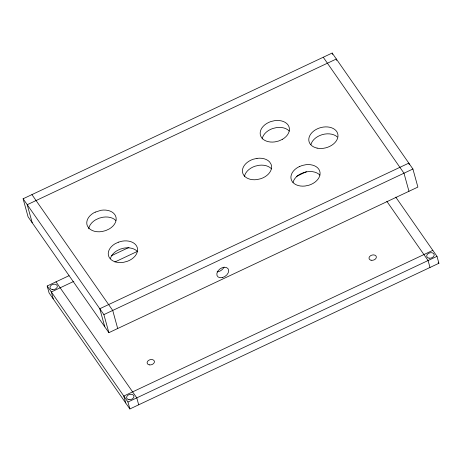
<?xml version="1.0" encoding="UTF-8"?>
<svg xmlns="http://www.w3.org/2000/svg" width="462" height="462" viewBox="0 0 462 462"><rect width="100%" height="100%" fill="white"/><g stroke="black" fill="none" stroke-linecap="round" stroke-linejoin="round"><path stroke-width="0.69" d="M23.1 198.775L332.172 53.038L412.907 169.005L417.891 187.081L108.87 332.675L28.084 216.845L23.1 198.775L103.886 314.61L108.87 332.675M395.767 197.135L436.988 256.341L438.9 263.276L129.874 408.962L49.087 292.931L47.176 285.995L69.029 275.693M111.382 255.729L128.973 247.43M73.833 281.352L51.328 291.955L53.24 298.897M114.882 261.994L137.688 251.247M296.679 176.293L306.456 171.685M103.886 314.61L412.907 169.005M432.825 250.358L123.793 396.044L125.704 402.979M129.874 408.962L127.962 402.027L436.988 256.341M31.93 194.612L112.722 310.441L117.695 328.517M323.256 57.242L403.984 173.21L408.962 191.285M438.143 262.191L438.9 263.276M386.844 201.34L428.083 260.539L429.995 267.475M55.994 281.837L136.781 397.869L138.692 404.804M47.176 285.995L127.962 402.027M104.776 326.807L99.792 308.737L408.818 163.132L409.193 164.524M32.207 222.776L27.229 204.706L336.324 59.015L336.706 60.407M332.172 53.038L332.553 54.429M244.438 176.49A14.865 10.418 -15.4 0 1 255.116 166.176L258.893 165.304A14.865 10.418 -15.4 0 1 271.541 168.89M262.179 138.906A14.9 10.441 -15.4 0 1 272.753 128.5L276.536 127.593A14.9 10.441 -15.4 0 1 289.293 131.081M293.012 182.513A14.859 10.418 -15.4 0 1 300.537 173.874L304.1 172.413L307.894 171.633A14.859 10.418 -15.4 0 1 319.906 175.133M110.453 258.425A14.957 10.482 -15.4 0 1 116.776 250.814L120.23 249.139L123.995 248.111A14.957 10.482 -15.4 0 1 137.104 251.143M88.733 228.794A14.992 10.505 -15.4 0 1 95.594 219.825L99.093 218.197L102.887 217.227A14.992 10.505 -15.4 0 1 115.875 220.501M224.058 267.1A6.526 4.522 -34.9 0 1 217.152 271.875M310.926 144.618A14.882 10.43 -15.4 0 1 322.257 134.638A14.882 10.43 -15.4 0 1 337.335 136.971M118.318 242.203L114.865 243.884A14.957 10.482 -15.4 0 0 108.974 256.947A14.957 10.482 -15.4 0 0 123.752 262.266L127.518 261.238A14.957 10.482 -15.4 0 0 137.341 247.782A14.957 10.482 -15.4 0 0 122.084 241.176L118.318 242.203M95.345 212.116L93.688 212.89A14.992 10.505 -15.4 0 0 87.393 225.941L88.981 228.268A14.992 10.505 -15.4 0 0 101.969 231.549L105.758 230.578L109.257 228.95A14.992 10.505 -15.4 0 0 115.552 215.898A14.992 10.505 -15.4 0 0 100.976 210.291L95.345 212.116M282.265 139.414L278.753 140.979L274.971 141.886A14.9 10.441 -15.4 0 1 260.314 134.742A14.9 10.441 -15.4 0 1 270.842 121.564L274.624 120.663A14.9 10.441 -15.4 0 1 288.883 126.496A14.9 10.441 -15.4 0 1 282.265 139.414M299.405 166.62L298.625 166.938A14.859 10.418 -15.4 0 0 291.285 179.695A14.859 10.418 -15.4 0 0 305.012 186.036L308.807 185.25A14.859 10.418 -15.4 0 0 320.022 172.372A14.859 10.418 -15.4 0 0 305.983 164.697L302.188 165.483L299.405 166.62M256.988 158.368L253.211 159.246A14.865 10.418 -15.4 0 0 242.533 172.326A14.865 10.418 -15.4 0 0 257.016 179.585L260.793 178.713A14.865 10.418 -15.4 0 0 271.096 164.316L269.635 161.96A14.865 10.418 -15.4 0 0 256.988 158.368M222.268 277.593A6.526 4.522 -34.9 0 0 228.107 268.792A6.526 4.522 -34.9 0 0 217.839 271.13A6.526 4.522 -34.9 0 0 222.268 277.593M317.094 148.117A14.882 10.43 -15.4 0 0 337.953 134.881A14.882 10.43 -15.4 0 0 315.113 130.047A14.882 10.43 -15.4 0 0 317.094 148.117M371.084 260.239A3.754 2.628 -15.4 0 0 376.357 256.912A3.754 2.628 -15.4 0 0 370.605 255.677A3.754 2.628 -15.4 0 0 371.084 260.239M149.324 364.87A3.742 2.622 -15.4 0 0 154.418 361.411A3.742 2.622 -15.4 0 0 148.568 360.383A3.742 2.622 -15.4 0 0 149.324 364.87M429.158 258.189A3.829 2.685 -15.4 0 0 434.159 254.481A3.829 2.685 -15.4 0 0 428.043 253.673A3.829 2.685 -15.4 0 0 429.158 258.189M128.985 399.63A3.742 2.622 -15.4 0 0 133.916 396.038A3.742 2.622 -15.4 0 0 127.962 395.201A3.742 2.622 -15.4 0 0 128.985 399.63M52.42 289.587A3.748 2.628 -15.4 0 0 57.282 285.926A3.748 2.628 -15.4 0 0 51.276 285.175A3.748 2.628 -15.4 0 0 52.42 289.587"/></g></svg>
